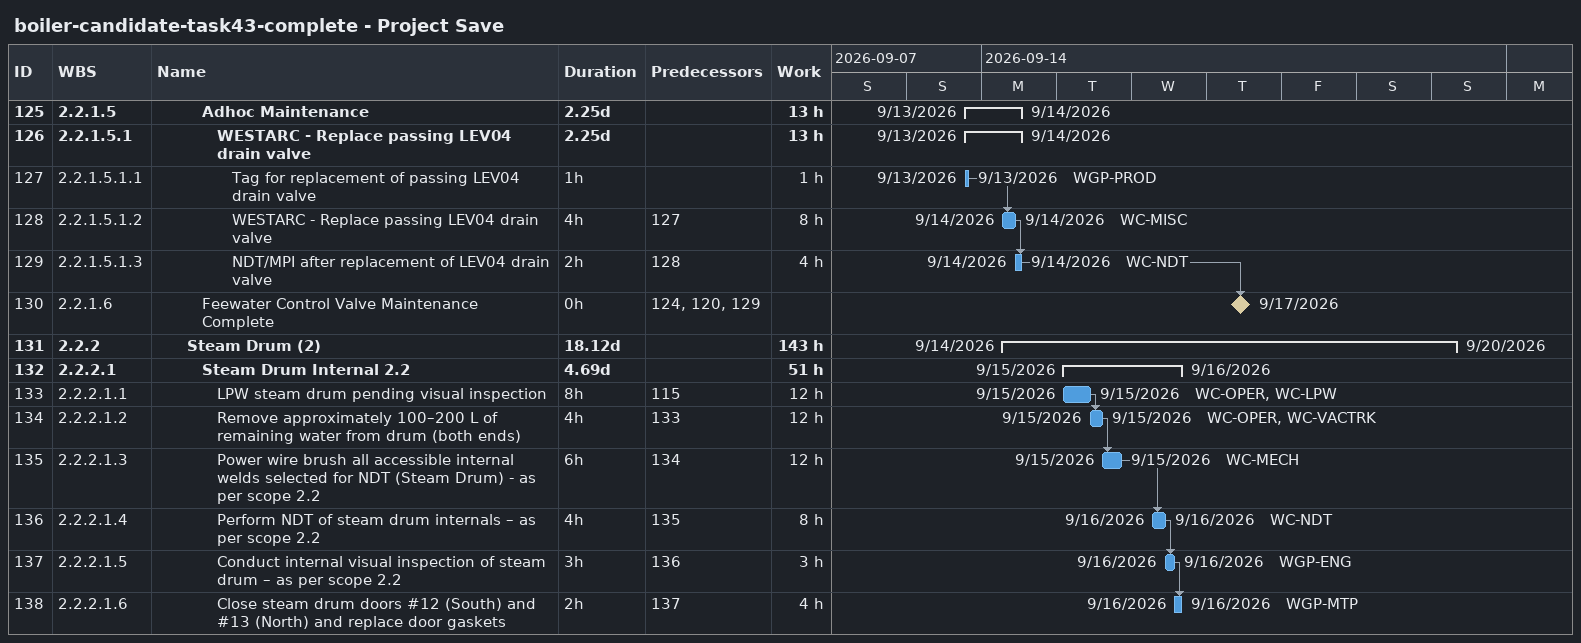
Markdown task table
boiler-candidate-task43-complete - Project Save

| ID | WBS | Task | Duration | Start | Finish | Predecessors | Resources | Work (h) |
|---|---|---|---|---|---|---|---|---|
| 125 | 2.2.1.5 | **Adhoc Maintenance** | 2.25d | 2026-09-13 | 2026-09-14 |  |  | 13 |
| 126 | 2.2.1.5.1 | **WESTARC - Replace passing LEV04 drain valve** | 2.25d | 2026-09-13 | 2026-09-14 |  |  | 13 |
| 127 | 2.2.1.5.1.1 | Tag for replacement of passing LEV04 drain valve | 1h | 2026-09-13 | 2026-09-13 |  | WGP-PROD | 1 |
| 128 | 2.2.1.5.1.2 | WESTARC - Replace passing LEV04 drain valve | 4h | 2026-09-14 | 2026-09-14 | 127 | WC-MISC | 8 |
| 129 | 2.2.1.5.1.3 | NDT/MPI after replacement of LEV04 drain valve | 2h | 2026-09-14 | 2026-09-14 | 128 | WC-NDT | 4 |
| 130 | 2.2.1.6 | Feewater Control Valve Maintenance Complete | 0h | 2026-09-17 | 2026-09-17 | 124, 120, 129 |  |  |
| 131 | 2.2.2 | **Steam Drum (2)** | 18.12d | 2026-09-14 | 2026-09-20 |  |  | 143 |
| 132 | 2.2.2.1 | **Steam Drum Internal 2.2** | 4.69d | 2026-09-15 | 2026-09-16 |  |  | 51 |
| 133 | 2.2.2.1.1 | LPW steam drum pending visual inspection | 8h | 2026-09-15 | 2026-09-15 | 115 | WC-OPER, WC-LPW | 12 |
| 134 | 2.2.2.1.2 | Remove approximately 100–200 L of remaining water from drum (both ends) | 4h | 2026-09-15 | 2026-09-15 | 133 | WC-OPER, WC-VACTRK | 12 |
| 135 | 2.2.2.1.3 | Power wire brush all accessible internal welds selected for NDT (Steam Drum) - as per scope 2.2 | 6h | 2026-09-15 | 2026-09-15 | 134 | WC-MECH | 12 |
| 136 | 2.2.2.1.4 | Perform NDT of steam drum internals – as per scope 2.2 | 4h | 2026-09-16 | 2026-09-16 | 135 | WC-NDT | 8 |
| 137 | 2.2.2.1.5 | Conduct internal visual inspection of steam drum – as per scope 2.2 | 3h | 2026-09-16 | 2026-09-16 | 136 | WGP-ENG | 3 |
| 138 | 2.2.2.1.6 | Close steam drum doors #12 (South) and #13 (North) and replace door gaskets | 2h | 2026-09-16 | 2026-09-16 | 137 | WGP-MTP | 4 |
